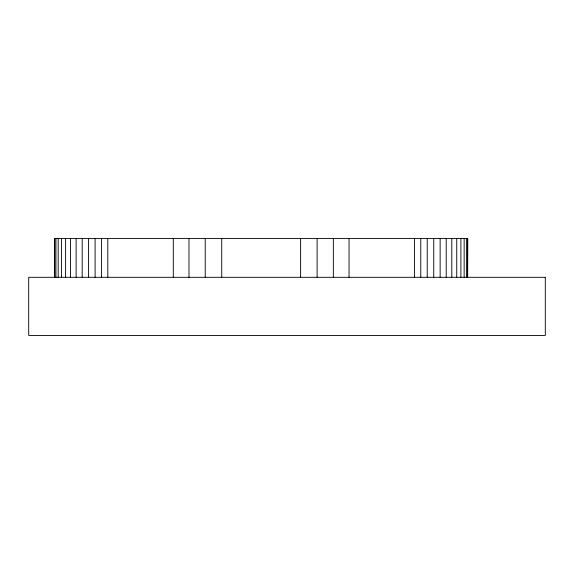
<?xml version="1.0" encoding="UTF-8"?>
<svg xmlns="http://www.w3.org/2000/svg" width="574" height="574" viewBox="0 0 574 574"><rect width="100%" height="100%" fill="white"/><g stroke="black" fill="none" stroke-linecap="round" stroke-linejoin="round"><path stroke-width="0.86" d="M467.616 238.569L467.616 277.314L467.724 238.569L54.537 238.569L54.537 277.314M466.411 238.569L466.411 277.314M464.151 238.569L464.151 277.314M460.9 238.569L460.9 277.314M456.739 238.569L456.739 277.314M451.803 238.569L451.803 277.314M446.213 238.569L446.213 277.314M440.143 238.569L440.143 277.314M433.757 238.569L433.757 277.314M427.235 238.569L427.235 277.314M420.771 238.569L420.771 277.314M414.536 238.569L414.536 277.314M349.042 238.569L349.042 277.314M333.351 238.569L333.351 277.314M317.113 238.569L317.113 277.314M300.611 238.569L300.611 277.314M221.729 238.569L221.729 277.314M205.227 238.569L205.227 277.314M188.989 238.569L188.989 277.314M173.298 238.569L173.298 277.314M107.804 238.569L107.804 277.314M101.569 238.569L101.569 277.314M95.105 238.569L95.105 277.314M88.583 238.569L88.583 277.314M82.197 238.569L82.197 277.314M76.127 238.569L76.127 277.314M70.537 238.569L70.537 277.314M65.601 238.569L65.601 277.314M61.44 238.569L61.44 277.314M58.189 238.569L58.189 277.314M55.929 238.569L55.929 277.314M54.724 238.569L54.724 277.314M54.616 238.569L54.616 277.314M545.3 277.314L28.7 277.314L28.7 335.431L545.3 335.431L545.3 277.314"/></g></svg>
